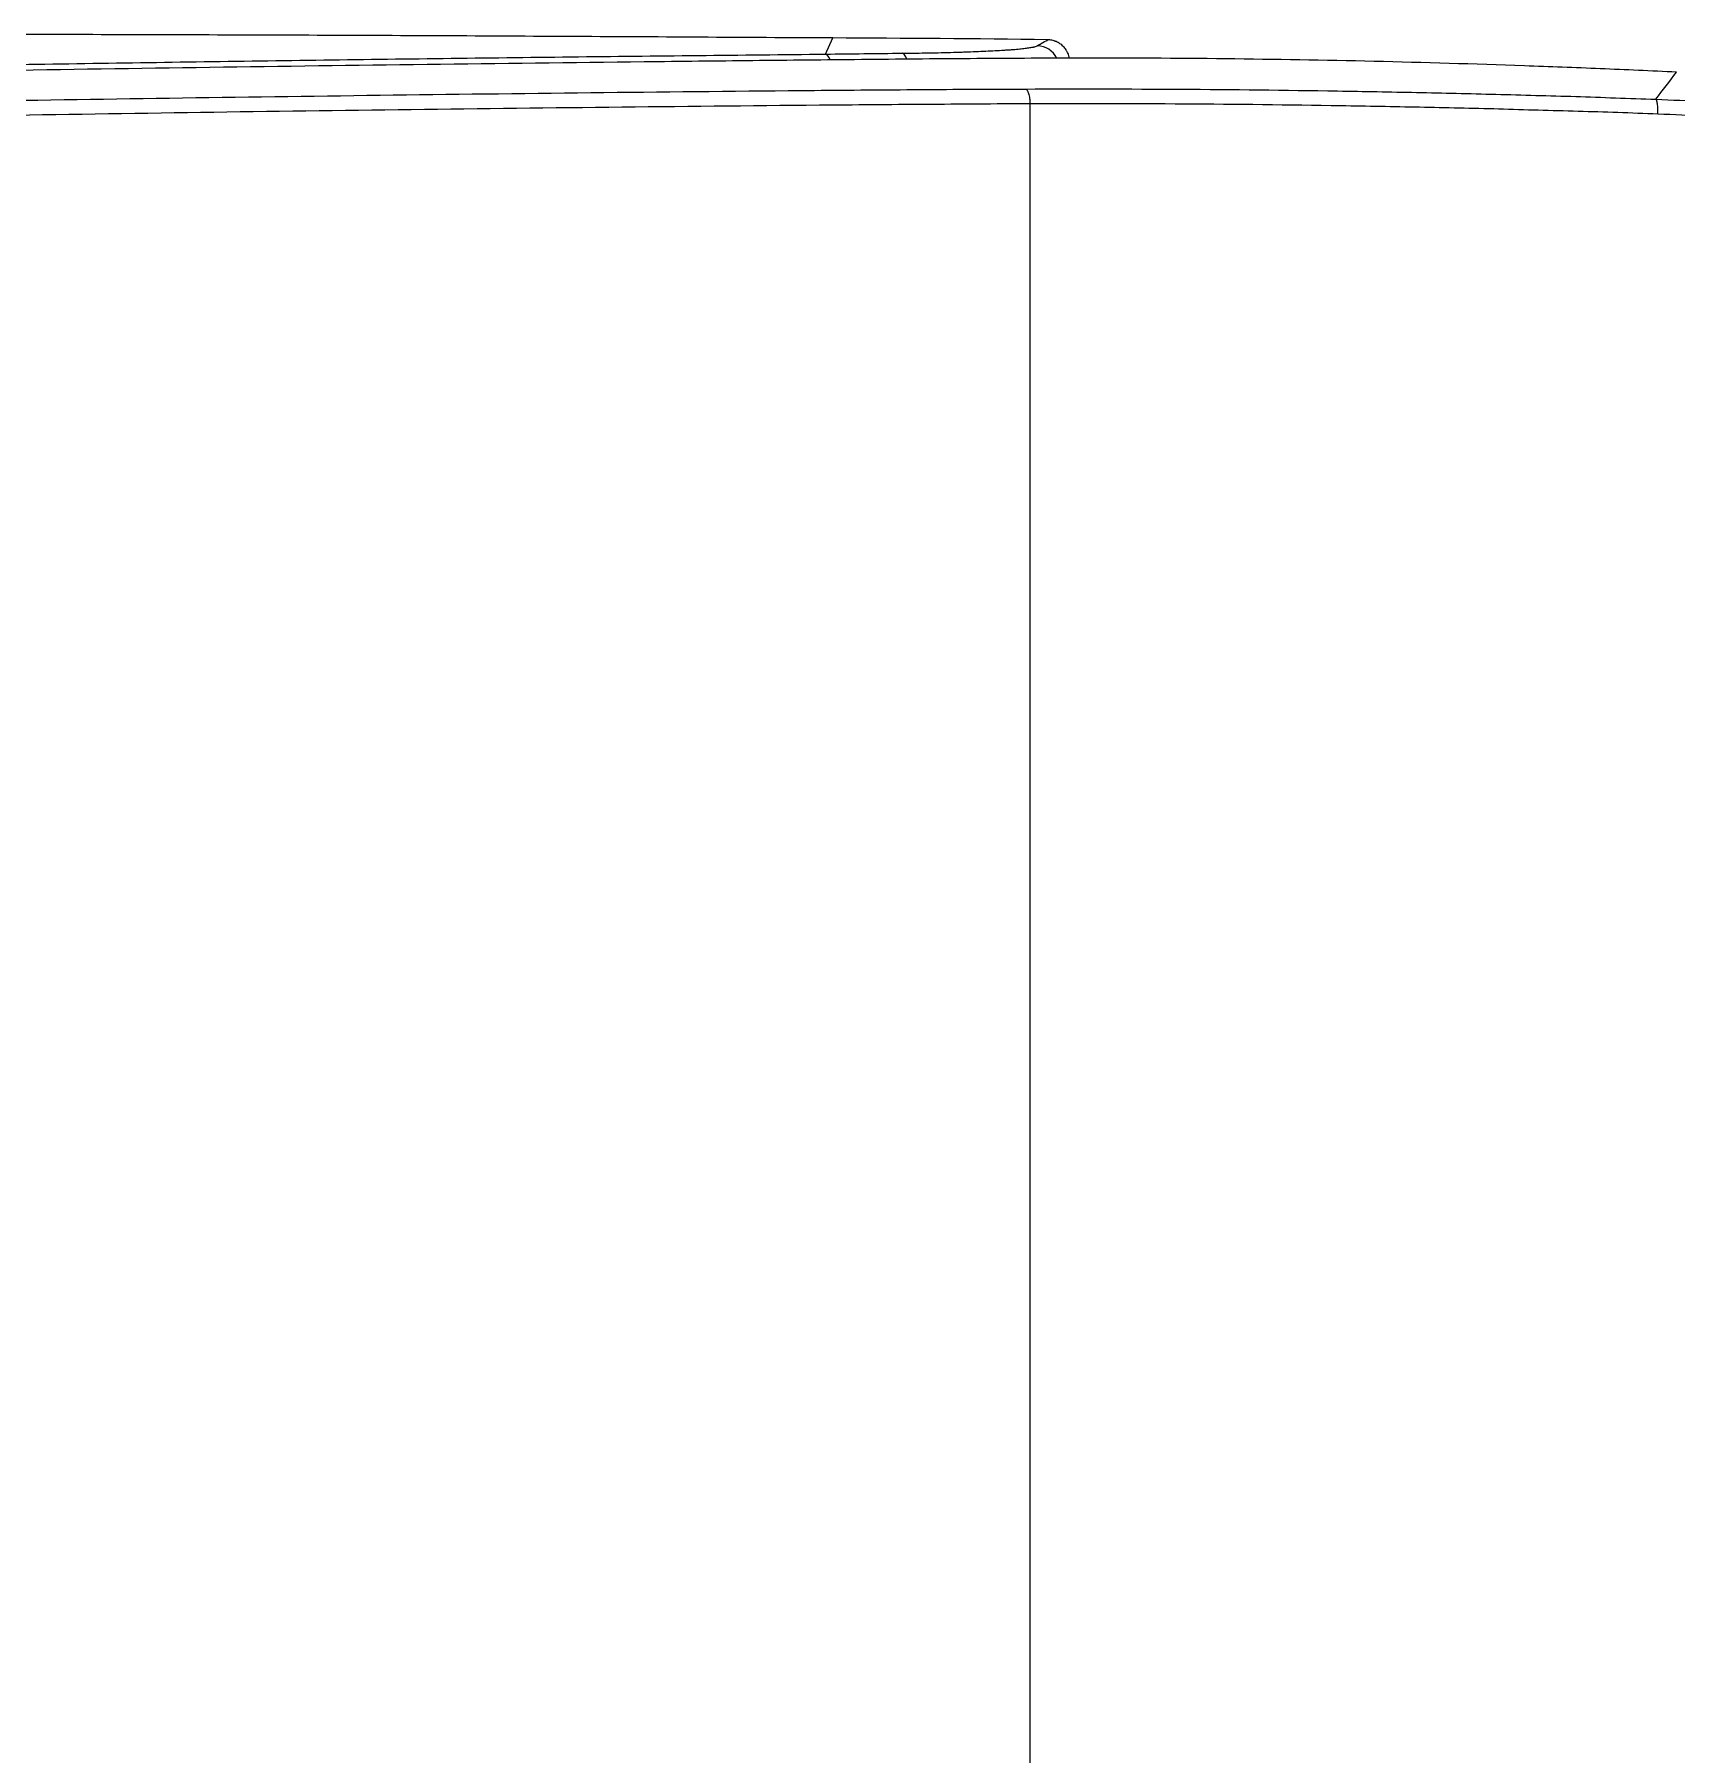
# Model space of a CAD drawing. Header units: millimetres. Extents: x -33000 to 294000, y 0 to 42408.
# Drawn here: x 19459 to 19569.1, y 17189.1 to 17304.4 of the extents above; entities that cross this region are included whole.
import ezdxf

# ---------------------------------------------------------------- set-up
doc = ezdxf.new("R2010")
doc.units = ezdxf.units.MM
doc.header["$LTSCALE"] = 50
doc.layers.add('arch', color=8, linetype='Continuous')

msp = doc.modelspace()

# ---------------------------------------------------------------- linework, layer by layer
at = {"layer": 'arch', "linetype": 'Continuous'}
msp.add_line((19512.07, 17303.05), (19512.56, 17304.13), dxfattribs=at)
for centre, major_axis, ratio, start_param, end_param in [((19526.24, 17302.11), (-0.74, 1.3), 0.994967, 4.657187, 5.748937), ((19512.06, 17301.56), (-0.02, 1.5), 0.325973, 5.536653, 6.229937), ((19517.19, 17301.61), (-0.02, 1.5), 0.325966, 5.522271, 6.229682)]:
    msp.add_ellipse(centre, major_axis=major_axis, ratio=ratio, start_param=start_param, end_param=end_param, dxfattribs=at)
for points, knots in [([(19512.56, 17304.13), (19509.59, 17304.14), (19506.62, 17304.16), (19500.67, 17304.2), (19497.7, 17304.21), (19488.78, 17304.26), (19482.84, 17304.29), (19473.92, 17304.32), (19470.94, 17304.33), (19465, 17304.35), (19456.08, 17304.36), (19447.16, 17304.37), (19435.27, 17304.36), (19429.33, 17304.35), (19420.41, 17304.31), (19417.44, 17304.3), (19411.49, 17304.26), (19408.52, 17304.23), (19399.6, 17304.14), (19393.66, 17304.07), (19381.77, 17303.88), (19375.83, 17303.77), (19369.88, 17303.65)], [0, 0, 0, 0, 0.0625, 0.0625, 0.125, 0.125, 0.25, 0.25, 0.3125, 0.3125, 0.375, 0.5, 0.5, 0.625, 0.625, 0.6875, 0.6875, 0.75, 0.75, 0.875, 0.875, 1, 1, 1, 1]), ([(19517.2, 17303.11), (19517.51, 17303.11), (19517.81, 17303.12), (19518.41, 17303.12), (19518.99, 17303.13), (19519.83, 17303.15), (19520.37, 17303.16), (19520.77, 17303.18), (19520.9, 17303.18), (19521.1, 17303.18), (19521.16, 17303.19), (19521.29, 17303.19), (19521.6, 17303.2), (19522.15, 17303.22), (19522.82, 17303.25), (19523.45, 17303.28), (19523.83, 17303.3), (19524.06, 17303.32), (19524.1, 17303.32), (19524.19, 17303.33), (19524.23, 17303.33), (19524.36, 17303.34), (19524.44, 17303.34), (19524.69, 17303.36), (19524.99, 17303.39), (19525.37, 17303.43), (19525.59, 17303.46), (19525.78, 17303.49), (19525.87, 17303.5), (19525.96, 17303.52), (19525.98, 17303.52), (19526.02, 17303.53), (19526.07, 17303.54), (19526.11, 17303.55), (19526.19, 17303.58), (19526.23, 17303.59), (19526.26, 17303.61)], [0, 0, 0, 0, 0.0625, 0.0625, 0.125, 0.1875, 0.25, 0.25, 0.28125, 0.28125, 0.296875, 0.296875, 0.3125, 0.375, 0.4375, 0.5, 0.5625, 0.5625, 0.578125, 0.578125, 0.59375, 0.59375, 0.625, 0.625, 0.6875, 0.75, 0.8125, 0.8125, 0.875, 0.875, 0.890625, 0.890625, 0.90625, 0.9375, 0.9375, 1, 1, 1, 1]), ([(19526.26, 17303.61), (19526.34, 17303.66), (19526.43, 17303.71), (19526.67, 17303.84), (19526.81, 17303.93), (19526.96, 17304.01)], [0, 0, 0, 0, 0.373068, 0.373068, 1, 1, 1, 1]), ([(19528.41, 17302.77), (19528.41, 17302.78), (19528.41, 17302.79), (19528.4, 17302.83), (19528.39, 17302.85), (19528.38, 17302.9), (19528.37, 17302.92), (19528.35, 17302.99), (19528.32, 17303.08), (19528.28, 17303.17), (19528.25, 17303.23), (19528.23, 17303.25), (19528.21, 17303.3), (19528.2, 17303.32), (19528.13, 17303.42), (19528.07, 17303.49), (19527.97, 17303.6), (19527.93, 17303.63), (19527.86, 17303.69), (19527.82, 17303.72), (19527.7, 17303.8), (19527.61, 17303.85), (19527.5, 17303.9), (19527.48, 17303.91), (19527.43, 17303.92), (19527.41, 17303.93), (19527.34, 17303.95), (19527.29, 17303.97), (19527.15, 17304), (19527.06, 17304.01), (19526.96, 17304.01)], [0, 0, 0, 0, 0.013928, 0.013928, 0.049145, 0.049145, 0.084362, 0.084362, 0.154796, 0.22523, 0.22523, 0.260446, 0.260446, 0.295663, 0.295663, 0.436531, 0.436531, 0.506964, 0.506964, 0.577398, 0.577398, 0.718265, 0.718265, 0.753482, 0.753482, 0.788699, 0.788699, 0.859133, 0.859133, 1, 1, 1, 1]), ([(19375.43, 17300.34), (19386.81, 17300.75), (19398.19, 17301.11), (19412.43, 17301.48), (19415.27, 17301.55), (19420.97, 17301.68), (19426.66, 17301.8), (19432.35, 17301.91), (19438.05, 17302.02), (19440.89, 17302.07), (19449.43, 17302.22), (19455.13, 17302.31), (19466.51, 17302.49), (19472.21, 17302.57), (19483.6, 17302.73), (19489.29, 17302.8), (19497.83, 17302.9), (19500.68, 17302.93), (19506.37, 17302.99), (19509.22, 17303.02), (19512.07, 17303.05)], [0, 0, 0, 0, 0.25, 0.25, 0.3125, 0.3125, 0.375, 0.4375, 0.4375, 0.5, 0.5, 0.625, 0.625, 0.75, 0.75, 0.875, 0.875, 0.9375, 0.9375, 1, 1, 1, 1]), ([(19529.04, 17302.78), (19527.82, 17302.78), (19526.61, 17302.77), (19524.18, 17302.76), (19522.97, 17302.75), (19519.33, 17302.73), (19516.9, 17302.7), (19513.26, 17302.67), (19512.05, 17302.65), (19509.62, 17302.63), (19508.41, 17302.62), (19504.77, 17302.58), (19502.34, 17302.55), (19495.07, 17302.47), (19490.21, 17302.41), (19480.51, 17302.29), (19475.66, 17302.22), (19465.95, 17302.08), (19461.1, 17302.01), (19451.39, 17301.85), (19446.54, 17301.77), (19431.98, 17301.51), (19422.28, 17301.33), (19412.58, 17301.08)], [0, 0, 0, 0, 0.03125, 0.03125, 0.0625, 0.0625, 0.125, 0.125, 0.15625, 0.15625, 0.1875, 0.1875, 0.25, 0.25, 0.375, 0.375, 0.5, 0.5, 0.625, 0.625, 0.75, 0.75, 1, 1, 1, 1]), ([(19569.1, 17301.84), (19567.4, 17301.92), (19565.69, 17302), (19563.14, 17302.1), (19562.29, 17302.14), (19560.6, 17302.2), (19559.75, 17302.23), (19555.53, 17302.38), (19552.17, 17302.48), (19545.5, 17302.64), (19542.18, 17302.69), (19535.58, 17302.77), (19532.3, 17302.78), (19529.04, 17302.78)], [0, 0, 0, 0, 0.125, 0.125, 0.1875, 0.1875, 0.25, 0.25, 0.5, 0.5, 0.75, 0.75, 1, 1, 1, 1]), ([(19412.51, 17299.07), (19421.92, 17299.31), (19431.33, 17299.49), (19445.45, 17299.74), (19450.16, 17299.82), (19459.57, 17299.98), (19464.28, 17300.05), (19473.69, 17300.19), (19478.39, 17300.25), (19487.81, 17300.37), (19492.51, 17300.43), (19501.93, 17300.53), (19506.63, 17300.58), (19513.69, 17300.64), (19516.05, 17300.66), (19520.75, 17300.69), (19523.11, 17300.71), (19525.46, 17300.71)], [0, 0, 0, 0, 0.25, 0.25, 0.375, 0.375, 0.5, 0.5, 0.625, 0.625, 0.75, 0.75, 0.875, 0.875, 0.9375, 0.9375, 1, 1, 1, 1]), ([(19525.46, 17300.71), (19528.91, 17300.72), (19532.38, 17300.72), (19539.36, 17300.68), (19542.86, 17300.64), (19548.15, 17300.55), (19549.91, 17300.52), (19553.45, 17300.45), (19555.22, 17300.4), (19557.88, 17300.34), (19558.77, 17300.31), (19560.55, 17300.26), (19561.45, 17300.24), (19564.12, 17300.15), (19565.91, 17300.09), (19567.71, 17300.02)], [0, 0, 0, 0, 0.25, 0.25, 0.5, 0.5, 0.625, 0.625, 0.75, 0.75, 0.8125, 0.8125, 0.875, 0.875, 1, 1, 1, 1]), ([(19525.46, 17300.71), (19525.48, 17300.71), (19525.5, 17300.7), (19525.54, 17300.67), (19525.56, 17300.65), (19525.6, 17300.6), (19525.62, 17300.56), (19525.65, 17300.49), (19525.66, 17300.45), (19525.69, 17300.36), (19525.71, 17300.31), (19525.73, 17300.2), (19525.74, 17300.14), (19525.75, 17300.03), (19525.76, 17299.97), (19525.77, 17299.84), (19525.77, 17299.78), (19525.77, 17299.72)], [0, 0, 0, 0, 0.125, 0.125, 0.25, 0.25, 0.375, 0.375, 0.5, 0.5, 0.625, 0.625, 0.75, 0.75, 0.875, 0.875, 1, 1, 1, 1]), ([(19567.71, 17300.02), (19569.87, 17299.94), (19572.03, 17299.84), (19576.36, 17299.62), (19578.52, 17299.5), (19581.78, 17299.29), (19582.87, 17299.22), (19585.04, 17299.07), (19586.67, 17298.94), (19588.3, 17298.81), (19589.39, 17298.72), (19589.93, 17298.68), (19591.57, 17298.54), (19592.66, 17298.44), (19598.1, 17297.93), (19602.46, 17297.45), (19607.9, 17296.78), (19609.53, 17296.57), (19611.17, 17296.35), (19612.26, 17296.2), (19612.8, 17296.13), (19615.52, 17295.75), (19617.7, 17295.43), (19619.87, 17295.1)], [0, 0, 0, 0, 0.125, 0.125, 0.25, 0.25, 0.3125, 0.3125, 0.375, 0.40625, 0.40625, 0.4375, 0.4375, 0.5, 0.5, 0.75, 0.75, 0.8125, 0.84375, 0.84375, 0.875, 0.875, 1, 1, 1, 1]), ([(19567.85, 17299.03), (19567.85, 17299.09), (19567.85, 17299.15), (19567.85, 17299.28), (19567.85, 17299.34), (19567.84, 17299.45), (19567.84, 17299.51), (19567.83, 17299.62), (19567.83, 17299.67), (19567.81, 17299.76), (19567.81, 17299.8), (19567.79, 17299.87), (19567.78, 17299.91), (19567.76, 17299.96), (19567.75, 17299.98), (19567.73, 17300.01), (19567.72, 17300.02), (19567.71, 17300.02)], [0, 0, 0, 0, 0.125, 0.125, 0.25, 0.25, 0.375, 0.375, 0.5, 0.5, 0.625, 0.625, 0.75, 0.75, 0.875, 0.875, 1, 1, 1, 1]), ([(19525.77, 17299.72), (19523.42, 17299.71), (19521.06, 17299.69), (19516.36, 17299.66), (19514.01, 17299.64), (19506.95, 17299.58), (19502.24, 17299.53), (19492.83, 17299.43), (19483.42, 17299.32), (19474.01, 17299.19), (19464.6, 17299.05), (19459.89, 17298.98), (19450.48, 17298.83), (19445.78, 17298.75), (19431.66, 17298.49), (19422.25, 17298.31), (19412.84, 17298.07)], [0, 0, 0, 0, 0.0625, 0.0625, 0.125, 0.125, 0.25, 0.25, 0.375, 0.5, 0.5, 0.625, 0.625, 0.75, 0.75, 1, 1, 1, 1]), ([(19567.85, 17299.03), (19566.06, 17299.1), (19564.28, 17299.16), (19561.61, 17299.24), (19560.72, 17299.26), (19558.95, 17299.31), (19558.06, 17299.34), (19555.41, 17299.41), (19553.64, 17299.45), (19550.12, 17299.52), (19548.36, 17299.55), (19543.1, 17299.64), (19539.61, 17299.68), (19532.67, 17299.72), (19529.21, 17299.73), (19525.77, 17299.72)], [0, 0, 0, 0, 0.125, 0.125, 0.1875, 0.1875, 0.25, 0.25, 0.375, 0.375, 0.5, 0.5, 0.75, 0.75, 1, 1, 1, 1]), ([(19619.74, 17294.11), (19617.57, 17294.44), (19615.41, 17294.76), (19612.7, 17295.14), (19612.16, 17295.21), (19611.08, 17295.36), (19609.45, 17295.58), (19607.83, 17295.79), (19602.41, 17296.46), (19598.08, 17296.93), (19592.66, 17297.44), (19591.58, 17297.54), (19589.96, 17297.68), (19589.42, 17297.73), (19588.33, 17297.82), (19586.71, 17297.95), (19585.09, 17298.07), (19582.93, 17298.23), (19581.85, 17298.3), (19578.61, 17298.51), (19576.45, 17298.63), (19572.14, 17298.84), (19569.99, 17298.94), (19567.85, 17299.03)], [0, 0, 0, 0, 0.125, 0.125, 0.15625, 0.15625, 0.1875, 0.25, 0.25, 0.5, 0.5, 0.5625, 0.5625, 0.59375, 0.59375, 0.625, 0.6875, 0.6875, 0.75, 0.75, 0.875, 0.875, 1, 1, 1, 1])]:
    msp.add_open_spline(points, degree=3, knots=knots, dxfattribs=at)
for points in [[(19526.96, 17304.01), (19522.16, 17304.08), (19517.36, 17304.1), (19512.56, 17304.13)], [(19512.07, 17303.05), (19513.78, 17303.07), (19515.49, 17303.09), (19517.2, 17303.11)], [(19567.71, 17300.02), (19568.17, 17300.63), (19568.64, 17301.23), (19569.1, 17301.84)], [(19525.77, 17299.72), (19525.77, 17169.59), (19525.77, 17039.46), (19525.77, 16909.34)]]:
    msp.add_open_spline(points, degree=3, dxfattribs=at)

doc.saveas('drawing.dxf')
